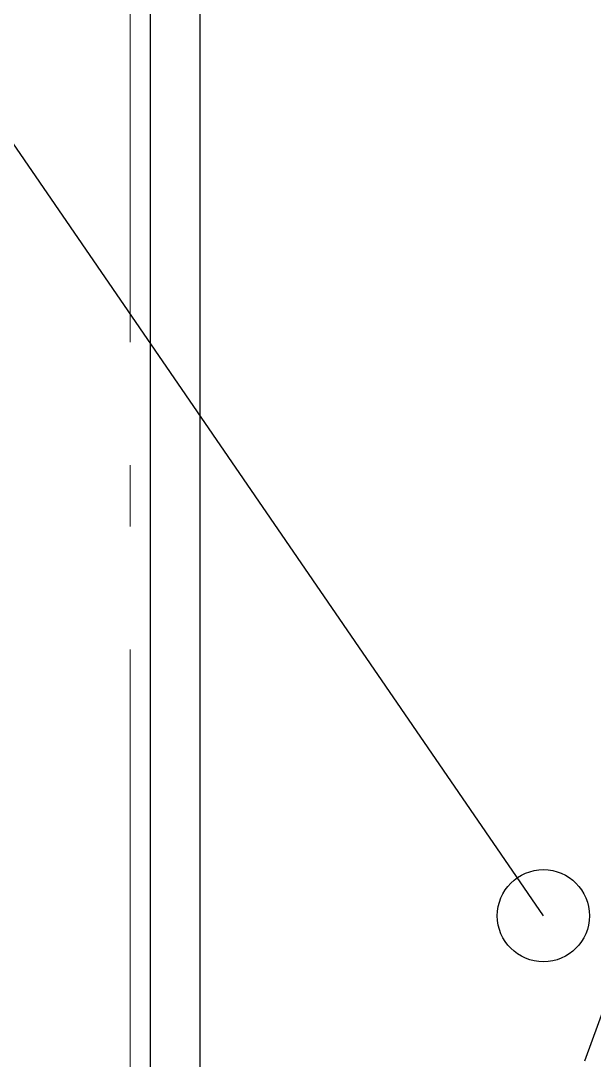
# Model space of a CAD drawing. Header units: millimetres. Extents: x -187347 to 135007, y -6415 to 292048.
# Drawn here: x -69118 to -68185, y 34241 to 35931 of the extents above; entities that cross this region are included whole.
import ezdxf

# ---------------------------------------------------------------- set-up
doc = ezdxf.new("R2010")
doc.units = ezdxf.units.MM
doc.header["$LTSCALE"] = 100
doc.linetypes.add('Z_LINE-CNTR', pattern=[17, 12, -2, 1, -2])
doc.layers.add('Layout Cabinplant', color=30, linetype='Continuous')
doc.layers.add('STEEL', color=5, linetype='Continuous')
doc.layers.add('S-GRID', color=7, linetype='Continuous', lineweight=5)
doc.styles.add('Label Text (ISO)', font='tahoma.ttf')
doc.dimstyles.get("Standard").update_dxf_attribs({"dimtxt": 3.5, "dimasz": 3.5, "dimexe": 1, "dimexo": 2, "dimgap": 2, "dimtad": 0, "dimtoh": 1, "dimdec": 1, "dimrnd": 1e-08, "dimdsep": 46, "dimtxsty": 'Label Text (ISO)', "dimcen": 0.09, "dimclrd": 5, "dimclre": 5, "dimclrt": 5, "dimadec": 0, "dimazin": 2, "dimtfac": 1, "dimtdec": 1, "dimtofl": 0, "dimtmove": 0, "dimatfit": 3, "dimfxl": 1, "dimtolj": 1, "dimlwd": -1, "dimlwe": -1, "dimarcsym": 0})

# ---------------------------------------------------------------- blocks, each defined once
blk = doc.blocks.new('steel weighing')
at = {"layer": 'STEEL', "color": 7, "linetype": 'ByBlock', "ltscale": 20, "elevation": 1.724513007855086}
blk.add_lwpolyline([(848801.8125137091, 723621.4541734721), (848881.8125137091, 723621.4541734721), (848881.8115628511, 719201.4541734721), (848801.8115628511, 719201.4541734721)], close=True, dxfattribs=at)
blk = doc.blocks.new('CP_Whole bird batching')
at = {"layer": 'Layout Cabinplant'}
h = blk.add_hatch(color=256, dxfattribs=at)
edge = h.paths.add_edge_path()
edge.add_arc((-50523.2192719347, -1300.775477743213), 75, -90.00000000000001, 270)
at = {"layer": 'Layout Cabinplant', "linetype": 'Continuous'}
blk.add_line((-50759.43668323117, -1368.089832202211), (-49890.22100900427, -1684.458464778465), dxfattribs=at)
at = {"layer": 'Layout Cabinplant'}
blk.add_circle((-50523.2192719347, -1300.775477743213), 75, dxfattribs=at)
at = {"layer": 'Layout Cabinplant', "linetype": 'Continuous', "has_arrowhead": 0}
blk.add_leader([(-50523.2192719347, -1300.775477743213), (-49118.16323909544, -335.4384657200135)], dimstyle='Standard', dxfattribs=at)

msp = doc.modelspace()

# ---------------------------------------------------------------- linework, layer by layer
at = {"layer": 'S-GRID', "color": 152, "linetype": 'Z_LINE-CNTR'}
msp.add_line((-68939.8780019264, 111408.7708323547), (-68939.87800192658, -6038.235726596322), dxfattribs=at)

# ---------------------------------------------------------------- block references
at = {"layer": 'Layout Cabinplant', "rotation": 90}
msp.add_blockref('CP_Whole bird batching', (-69568.45728484403, 84998.946780979, 1.698032381369785e-09), dxfattribs=at)
at = {"layer": 'STEEL', "color": 6, "linetype": 'ByBlock'}
msp.add_blockref('steel weighing', (-917708.7143639443, -686445.8784551295, -1.724513006157053), dxfattribs=at)

doc.saveas('drawing.dxf')
